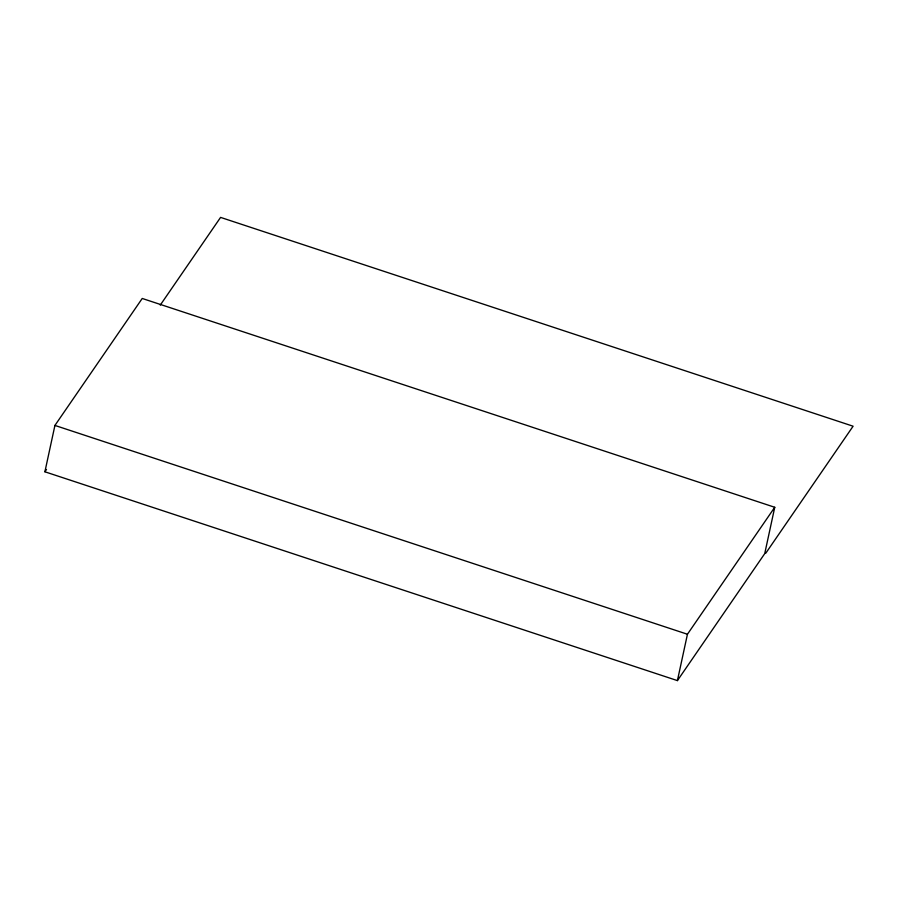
<?xml version="1.0" encoding="UTF-8"?>
<svg xmlns="http://www.w3.org/2000/svg" width="898" height="898" viewBox="0 0 898 898"><rect width="100%" height="100%" fill="white"/><g stroke="black" fill="none" stroke-linecap="round" stroke-linejoin="round"><path stroke-width="1.35" d="M44.9 471.787L54.924 425.428L142.232 298.462L774.75 507.28L764.726 553.639L677.418 680.605L44.9 471.787L46.483 469.474M677.418 680.605L687.441 634.246L774.75 507.28M160.259 305.118L220.582 217.395L853.1 426.213L765.792 553.179M54.924 425.428L687.441 634.246"/></g></svg>
